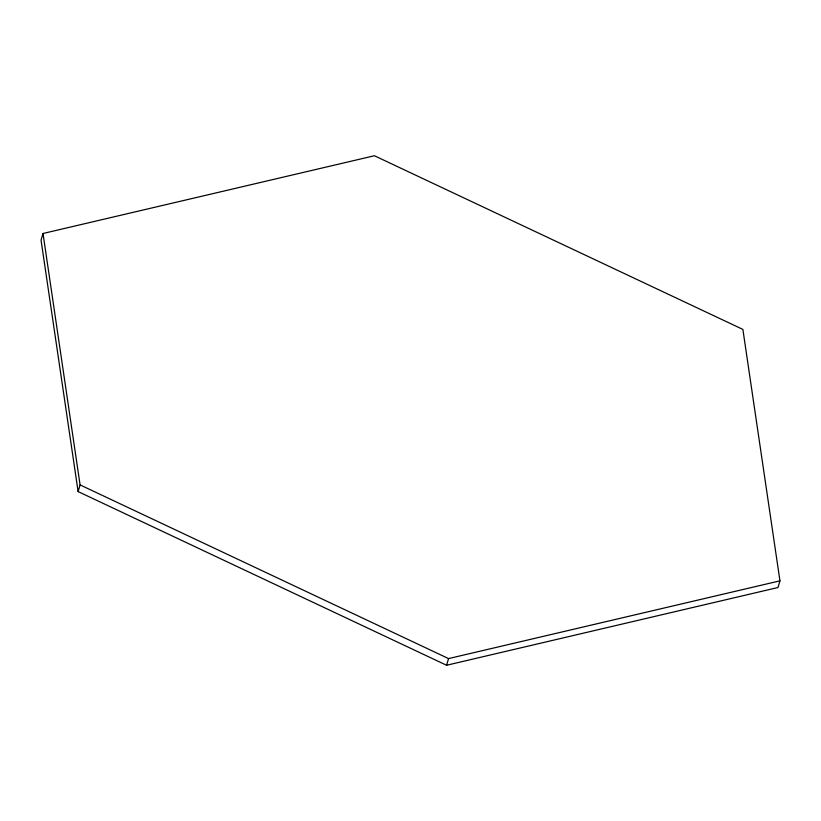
<?xml version="1.0" encoding="UTF-8"?>
<svg xmlns="http://www.w3.org/2000/svg" width="821" height="821" viewBox="0 0 821 821"><rect width="100%" height="100%" fill="white"/><g stroke="black" fill="none" stroke-linecap="round" stroke-linejoin="round"><path stroke-width="1.23" d="M43.01 233.492L41.05 240.163L78.118 491.584L446.583 665.256L777.99 587.508L779.95 580.837L742.882 329.416L374.417 155.744L43.01 233.492L80.078 484.913L78.118 491.584M446.583 665.256L448.553 658.586L779.95 580.837M80.078 484.913L448.553 658.586"/></g></svg>
